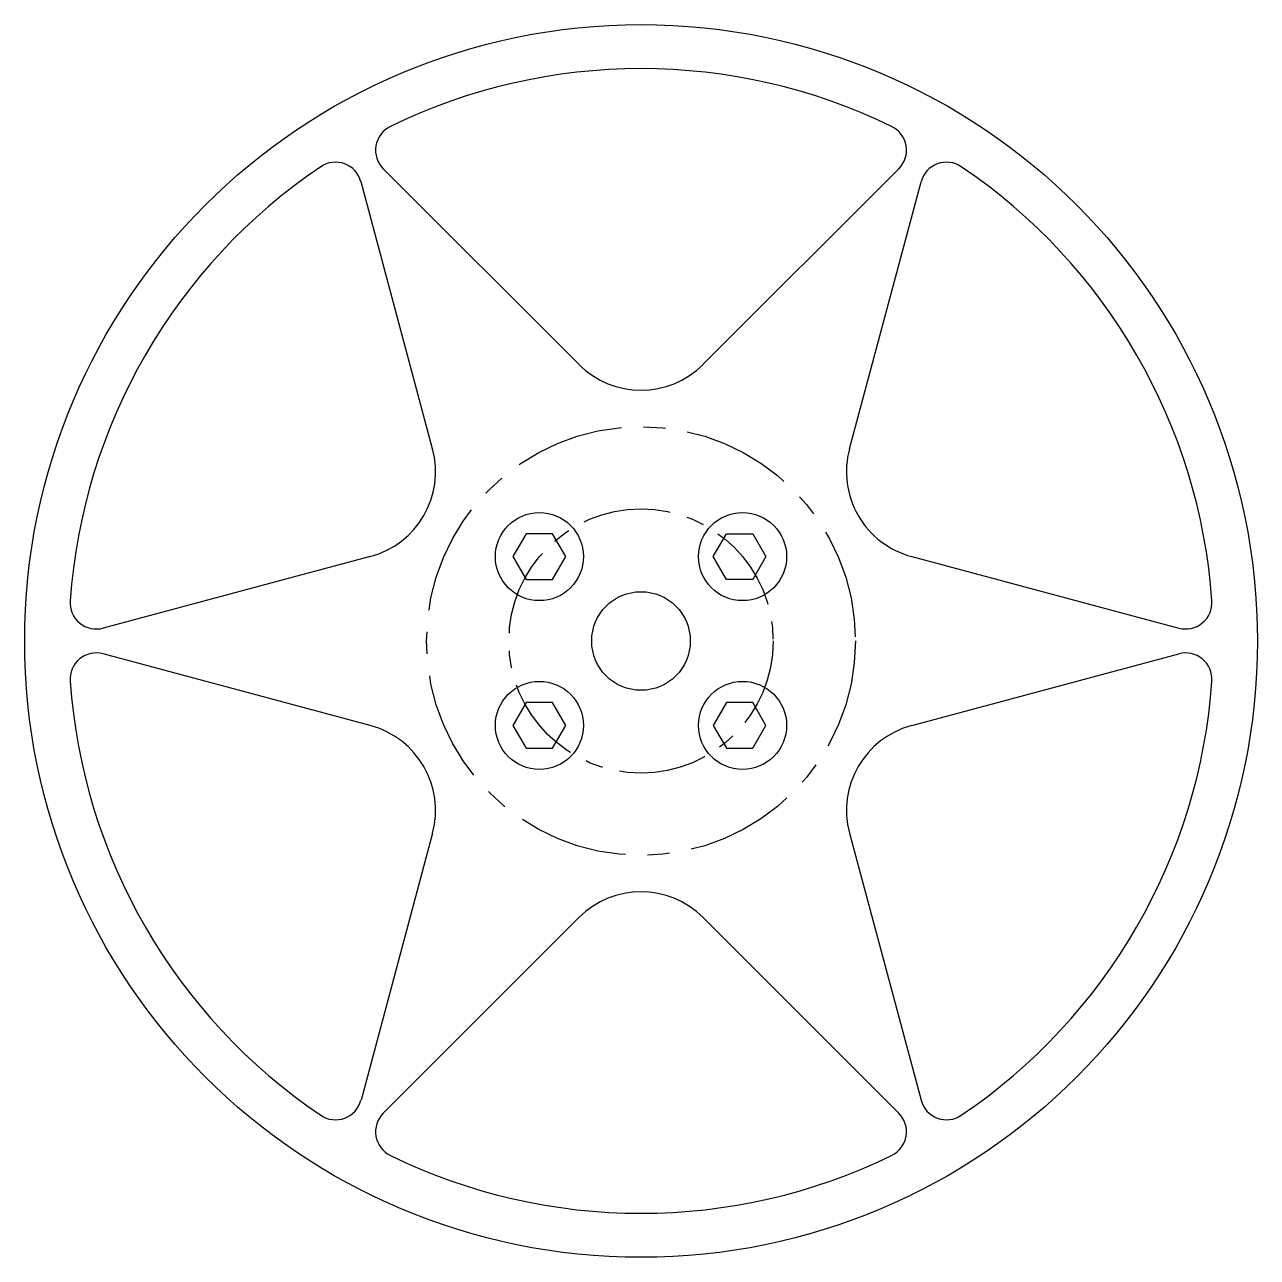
# Model space of a CAD drawing. Header units: inches. Extents: x 16.4 to 30.4, y 6.5 to 20.5.
import ezdxf

# ---------------------------------------------------------------- set-up
doc = ezdxf.new("R2010")
doc.units = ezdxf.units.IN
doc.header["$MEASUREMENT"] = 0
doc.linetypes.add('CENTER', pattern=[2, 1.25, -0.25, 0.25, -0.25])

msp = doc.modelspace()

# ---------------------------------------------------------------- linework, layer by layer
for p, q in [((22.718, 16.663), (20.498, 18.883)), ((22.718, 16.663), (20.498, 18.883)), ((24.132, 16.663), (26.352, 18.883)), ((24.132, 16.663), (26.352, 18.883)), ((21.057, 15.704), (20.245, 18.737)), ((25.792, 15.704), (26.605, 18.737)), ((20.35, 14.479), (17.318, 13.667)), ((26.5, 14.479), (29.532, 13.667)), ((20.35, 12.562), (17.318, 13.375)), ((26.5, 12.562), (29.532, 13.375)), ((21.057, 11.337), (20.245, 8.305)), ((25.792, 11.337), (26.605, 8.305)), ((22.718, 10.379), (20.498, 8.159)), ((24.132, 10.379), (26.352, 8.159))]:
    msp.add_line(p, q)
for points in [[(22.121, 14.739), (21.971, 14.479), (22.121, 14.22), (22.421, 14.22), (22.571, 14.479), (22.421, 14.739)], [(24.394, 14.22), (24.244, 14.479), (24.394, 14.739), (24.694, 14.739), (24.844, 14.479), (24.694, 14.22)], [(22.121, 12.822), (21.971, 12.562), (22.121, 12.302), (22.421, 12.302), (22.571, 12.562), (22.421, 12.822)], [(24.394, 12.822), (24.244, 12.562), (24.394, 12.302), (24.694, 12.302), (24.844, 12.562), (24.694, 12.822)]]:
    msp.add_lwpolyline(points, close=True)
for centre, radius in [((23.425, 13.521), 7), ((22.271, 14.479), 0.5), ((24.578, 14.479), 0.5), ((23.425, 13.521), 0.56), ((22.271, 12.562), 0.5), ((24.578, 12.562), 0.5)]:
    msp.add_circle(centre, radius)
at = {"linetype": 'CENTER'}
msp.add_circle((23.425, 13.521), 2.435, dxfattribs=at)
at = {"linetype": 'CENTER', "ltscale": 0.8}
msp.add_circle((23.425, 13.521), 1.5, dxfattribs=at)
for centre, radius, start, end in [((23.425, 13.521), 6.5, 64.0321, 115.9679), ((23.425, 13.521), 6.5, 64.0321, 115.9679), ((23.425, 13.521), 6.5, 64.0321, 115.9679), ((20.71, 19.095), 0.3, 115.9679, 225), ((20.71, 19.095), 0.3, 115.9679, 225), ((26.14, 19.095), 0.3, 315, 64.0321), ((26.14, 19.095), 0.3, 315, 64.0321), ((23.425, 13.521), 6.5, 124.0321, 175.9679), ((19.955, 18.659), 0.3, 15, 124.0321), ((26.895, 18.659), 0.3, 55.9679, 165), ((23.425, 13.521), 6.5, 4.0321, 55.9679), ((23.425, 17.37), 1, 225, 315), ((23.425, 17.37), 1, 225, 315), ((20.091, 15.445), 1, 285, 15), ((26.758, 15.445), 1, 165, 255), ((17.24, 13.957), 0.3, 175.9679, 285), ((29.609, 13.957), 0.3, 255, 4.0321), ((17.24, 13.085), 0.3, 75, 184.0321), ((29.609, 13.085), 0.3, 355.9679, 105), ((23.425, 13.521), 6.5, 184.0321, 235.9679), ((23.425, 13.521), 6.5, 304.0321, 355.9679), ((20.091, 11.596), 1, 345, 75), ((26.758, 11.596), 1, 105, 195), ((23.425, 9.672), 1, 45, 135), ((19.955, 8.383), 0.3, 235.9679, 345), ((26.895, 8.383), 0.3, 195, 304.0321), ((20.71, 7.947), 0.3, 135, 244.0321), ((26.14, 7.947), 0.3, 295.9679, 45), ((23.425, 13.521), 6.5, 244.0321, 295.9679)]:
    msp.add_arc(centre, radius, start, end)

doc.saveas('drawing.dxf')
